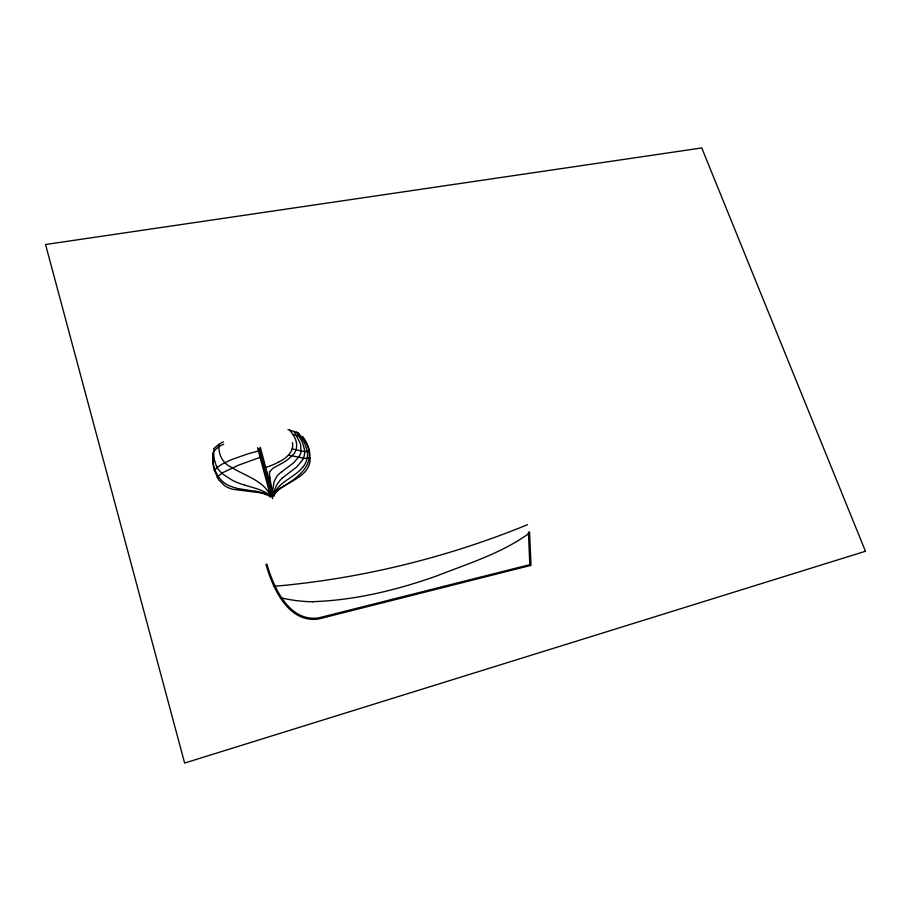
<?xml version="1.0" encoding="UTF-8"?>
<svg xmlns="http://www.w3.org/2000/svg" width="911" height="911" viewBox="0 0 911 911"><rect width="100%" height="100%" fill="white"/><g stroke="black" fill="none" stroke-linecap="round" stroke-linejoin="round"><path stroke-width="1.37" d="M219.095 444.283C217.877 453.815 222.466 463.255 231.451 467.332A82.127 74.918 25.6 0 0 233.99 468.823C246.665 476.407 263.37 480.94 270.271 495.208M217.547 447.552L213.914 451.23A12.856 11.968 19.7 0 0 212.923 453.405C211.432 466.648 217.524 481.919 231.03 486.417A45.675 42.361 22.7 0 0 238.01 488.581M269.827 471.704L272.993 468.14L283.059 462.731A50.31 46.233 23.8 0 0 292.146 455.602C298.045 450.751 297.715 441.96 293.741 435.936A32.739 30.382 25.2 0 0 290.598 431.267L289.732 430.231M302.703 459.668L296.929 466.808L282.08 478.184M302.566 467.389C295.187 476.567 282.865 480.291 276.17 490.129A27.387 25.85 31.8 0 0 273.494 496.21L260.307 447.233M528.505 533.766C500.891 553.592 467.742 563.727 436.403 576.048C396.649 590.157 355.039 600.269 312.758 601.681M281.738 471.716L293.251 463.141L298.523 457.333A20.873 19.325 27.2 0 0 301.063 452.266L300.619 444.215L295.323 433.59A37.249 34.572 25.1 0 0 293.957 431.586M279.313 461.718C286.396 458.233 294.367 451.446 292.397 442.621M527.583 524.668C446.925 557.669 360.847 578.77 274.017 586.32M260.113 457.322L238.42 465.214L223.093 472.49A42.635 40.403 22.8 0 0 217.125 477.284M309.626 457.937C310.81 451.469 307.166 442.29 302.634 436.574A17.878 16.375 29 0 1 298.011 436.016L292.864 434.445M309.501 457.96L308.26 458.199M254.955 491.234L238.01 488.603M303.864 451.446L301.507 451.025M300.96 450.922L292.203 448.861M288.434 455.124L303.875 458.199A15.031 13.881 30.2 0 0 308.282 458.301M261.07 492.908L232.635 489.264A28.503 26.601 21.6 0 1 224.766 485.814L218.617 479.744L214.54 470.782A49.342 45.971 24.8 0 1 212.889 453.405M244.444 485.062L254.898 488.148A77.355 74.702 19 0 1 259.51 489.697A40.448 38.604 22.6 0 1 265.522 492.441A19.051 18.061 24.4 0 1 269.542 495.516M287.978 429.605L298.296 432.759A42.384 39.424 25.3 0 1 299.207 433.932L304.604 442.883L307.064 450.592M269.519 495.527L270.692 496.78L257.551 447.768M302.179 436.574C321.014 461.626 299.468 477.41 278.618 489.093A30.553 28.879 32.4 0 0 273.653 495.971M216.556 466.386L214.711 461.376M266.9 564.216C273.733 587.572 288.924 621.951 318.429 617.943L529.815 564.661L528.437 532.195M265.91 564.239C272.685 588.233 288.4 623.511 318.702 618.956L531.033 565.355L529.519 531.83M259.134 448.269L272.64 498.59M269.838 478.07L272.116 490.539A117.029 107.703 40.5 0 0 273.471 496.199A27.102 25.622 31.8 0 1 275.532 492.828C286.43 480.94 310.617 477.671 310.161 457.721M217.581 447.586A28.287 26.442 21 0 1 223.707 444.215M214.119 448.451A34.698 32.477 21.6 0 1 223.377 441.824M214.745 461.365A35.745 33.252 23 0 1 214.142 448.463M254.966 491.154A41.394 39.572 23.5 0 1 270.852 496.506M261.093 492.851A35.483 33.855 23.9 0 1 270.669 496.814M214.279 470.577A32.648 30.769 21.4 0 1 224.505 462.925A99.048 95.143 29.1 0 1 233.33 458.962L247.109 454.145A175.937 171.462 49.5 0 1 258.428 451.047M216.476 466.432A26.134 24.324 21.7 0 0 223.366 474.517L233.034 480.689A82.799 75.75 24.9 0 0 244.455 485.028M307.326 450.569A24.005 22.274 27.7 0 1 302.634 467.434M296.405 432.269A39.64 36.827 25.3 0 1 297.658 433.966L302.657 442.7L304.695 450.569A19.871 18.425 27.8 0 1 302.68 459.645M282.114 478.218A31.316 29.494 32.3 0 0 274.291 491.086A30.348 28.571 32.2 0 0 273.471 496.199A33.912 31.839 32.2 0 1 272.833 489.549L274.063 481.657L277.024 476.043A32.238 30.336 31.7 0 1 281.772 471.761M270.032 478.036A21.021 19.643 29.1 0 1 269.554 471.67M279.278 461.661A71.012 64.852 22.2 0 1 265.739 467.411M309.398 451.423A13.027 12.014 30.1 0 1 303.875 451.4M312.758 601.784A144.655 134.384 31.1 0 1 282.046 598.072M865.45 551.257L184.626 763.054L45.55 244.512L701.755 147.946L865.45 551.257"/></g></svg>
